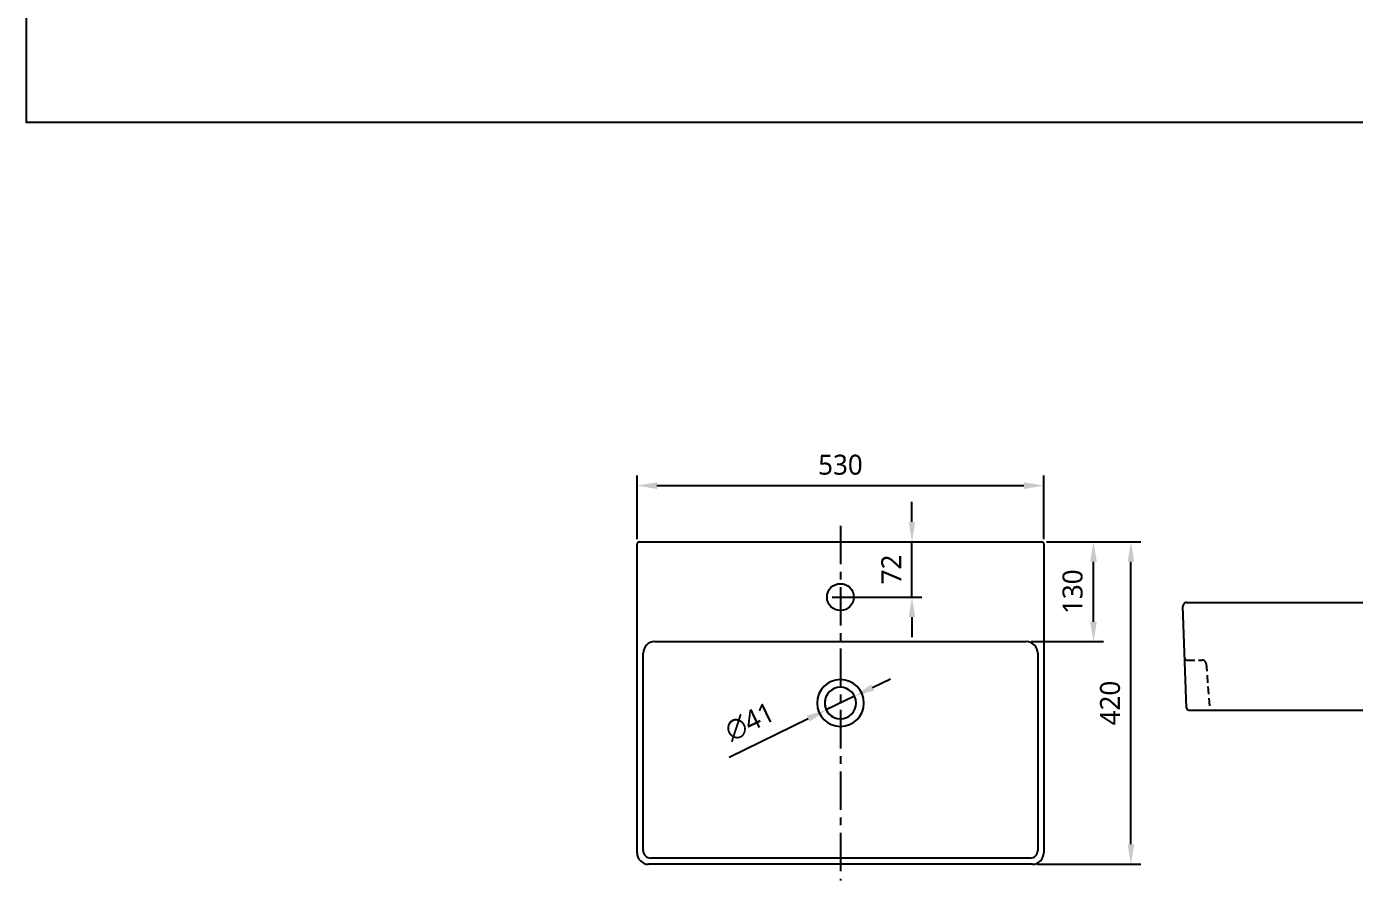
# Model space of a CAD drawing. Extents: x 7158 to 10258, y -5665 to -2578.
# Drawn here: x 7158 to 8888, y -5665 to -4553 of the extents above; entities that cross this region are included whole.
import ezdxf

# ---------------------------------------------------------------- set-up
doc = ezdxf.new("R2010")
doc.units = 0
doc.header["$LTSCALE"] = 20
doc.header["$MEASUREMENT"] = 0
doc.linetypes.add('CENTER', pattern=[2, 1.25, -0.25, 0.25, -0.25])
doc.linetypes.add('HIDDEN', pattern=[0.375, 0.25, -0.125])
doc.layers.get('0').update_dxf_attribs({"linetype": 'CONTINUOUS'})
doc.layers.get('DEFPOINTS').update_dxf_attribs({"linetype": 'CONTINUOUS'})
for name, color, linetype in [('1', 1, 'CONTINUOUS'), ('2', 2, 'HIDDEN'), ('3', 3, 'CONTINUOUS'), ('5', 5, 'CONTINUOUS'), ('CENTER', 2, 'CENTER')]:
    doc.layers.add(name, color=color, linetype=linetype)
doc.styles.get("Standard").update_dxf_attribs({"font": 'NanumGothic.ttf'})
doc.dimstyles.get("Standard").update_dxf_attribs({"dimtxt": 2.5, "dimasz": 2, "dimexe": 2, "dimexo": 1, "dimgap": 1.5, "dimtad": 1, "dimdec": 0, "dimlfac": 10, "dimrnd": 0.5, "dimzin": 0, "dimdsep": 46, "dimtxsty": 'Standard', "dimcen": 0, "dimclrt": 2, "dimadec": 0, "dimazin": 0, "dimtfac": 1, "dimtdec": 0, "dimtmove": 0, "dimatfit": 3, "dimfxl": 1, "dimtolj": 1, "dimtzin": 0, "dimarcsym": 0})

# ---------------------------------------------------------------- blocks, each defined once
blk = doc.blocks.new('*D82')
at = {"layer": '1', "color": 3, "lineweight": -2, "transparency": 16777216}
for p, q in [((8490.2, -5223.9), (8610.1, -5223.9)), ((8597.1, -5617.9), (8597.1, -5249.9)), ((8475.2, -5643.9), (8610.1, -5643.9))]:
    blk.add_line(p, q, dxfattribs=at)
at = {"layer": '1', "color": 3, "transparency": 16777216}
for points in [[(8592.8, -5249.9), (8601.4, -5249.9), (8597.1, -5223.9)], [(8592.8, -5617.9), (8601.4, -5617.9), (8597.1, -5643.9)]]:
    blk.add_solid(points, dxfattribs=at)
at = {"layer": 'DEFPOINTS', "color": 0, "transparency": 16777216}
for p in [(8483.7, -5223.9), (8597.1, -5223.9), (8468.7, -5643.9)]:
    blk.add_point(p, dxfattribs=at)
at = {"layer": '1', "color": 2, "transparency": 16777216, "insert": (8570, -5433.9), "char_height": 26, "attachment_point": 5, "rotation": 90}
blk.add_mtext('\\A1;420', dxfattribs=at)
blk = doc.blocks.new('*D74')
at = {"layer": '1', "color": 3, "lineweight": -2, "transparency": 16777216}
for p, q in [((7953.7, -5220.4), (7953.7, -5137.7)), ((8483.7, -5220.4), (8483.7, -5137.7)), ((7979.7, -5150.7), (8457.7, -5150.7))]:
    blk.add_line(p, q, dxfattribs=at)
at = {"layer": '1', "color": 3, "transparency": 16777216}
for points in [[(7979.7, -5146.4), (7979.7, -5155.1), (7953.7, -5150.7)], [(8457.7, -5146.4), (8457.7, -5155.1), (8483.7, -5150.7)]]:
    blk.add_solid(points, dxfattribs=at)
at = {"layer": 'DEFPOINTS', "color": 0, "transparency": 16777216}
for p in [(8483.7, -5150.7), (7953.7, -5226.9), (8483.7, -5226.9)]:
    blk.add_point(p, dxfattribs=at)
at = {"layer": '1', "color": 2, "transparency": 16777216, "insert": (8218.7, -5123.6), "char_height": 26, "attachment_point": 5}
blk.add_mtext('\\A1;530', dxfattribs=at)
blk = doc.blocks.new('*D75')
at = {"layer": '1', "color": 3, "lineweight": -2, "transparency": 16777216}
for p, q in [((8487.2, -5223.9), (8561.4, -5223.9)), ((8548.4, -5327.9), (8548.4, -5249.9)), ((8467.2, -5353.9), (8561.4, -5353.9))]:
    blk.add_line(p, q, dxfattribs=at)
at = {"layer": '1', "color": 3, "transparency": 16777216}
for points in [[(8544, -5249.9), (8552.7, -5249.9), (8548.4, -5223.9)], [(8544, -5327.9), (8552.7, -5327.9), (8548.4, -5353.9)]]:
    blk.add_solid(points, dxfattribs=at)
at = {"layer": 'DEFPOINTS', "color": 0, "transparency": 16777216}
for p in [(8480.7, -5223.9), (8548.4, -5223.9), (8460.7, -5353.9)]:
    blk.add_point(p, dxfattribs=at)
at = {"layer": '1', "color": 2, "transparency": 16777216, "insert": (8521.2, -5288.9), "char_height": 26, "attachment_point": 5, "rotation": 90}
blk.add_mtext('\\A1;130', dxfattribs=at)
blk = doc.blocks.new('*D76')
at = {"layer": '1', "color": 3, "lineweight": -2, "transparency": 16777216}
for p, q in [((8311.9, -5197.9), (8311.9, -5171.9)), ((8225.2, -5223.9), (8324.9, -5223.9)), ((8311.9, -5295.9), (8311.9, -5223.9)), ((8207.7, -5295.9), (8324.9, -5295.9)), ((8311.9, -5321.9), (8311.9, -5347.9))]:
    blk.add_line(p, q, dxfattribs=at)
at = {"layer": '1', "color": 3, "transparency": 16777216}
for points in [[(8307.6, -5197.9), (8316.2, -5197.9), (8311.9, -5223.9)], [(8307.6, -5321.9), (8316.2, -5321.9), (8311.9, -5295.9)]]:
    blk.add_solid(points, dxfattribs=at)
at = {"layer": 'DEFPOINTS', "color": 0, "transparency": 16777216}
for p in [(8218.7, -5223.9), (8311.9, -5223.9), (8201.2, -5295.9)]:
    blk.add_point(p, dxfattribs=at)
at = {"layer": '1', "color": 2, "transparency": 16777216, "insert": (8284.9, -5259.9), "char_height": 26, "attachment_point": 5, "rotation": 90}
blk.add_mtext('\\A1;72', dxfattribs=at)
blk = doc.blocks.new('*D78')
at = {"layer": '1', "color": 3, "lineweight": -2, "transparency": 16777216}
for p, q in [((8260.5, -5413.6), (8283.9, -5402.3)), ((8237.1, -5425), (8200.2, -5442.9)), ((8073.7, -5504.3), (8176.8, -5454.2))]:
    blk.add_line(p, q, dxfattribs=at)
blk.add_arc((8218.7, -5433.9), 20.5, 169.5519, 251.833, dxfattribs=at)
at = {"layer": '1', "color": 3, "transparency": 16777216}
for points in [[(8258.6, -5409.7), (8262.4, -5417.5), (8237.1, -5425)], [(8175, -5450.3), (8178.7, -5458.1), (8200.2, -5442.9)]]:
    blk.add_solid(points, dxfattribs=at)
at = {"layer": 'DEFPOINTS', "color": 0, "transparency": 16777216}
for p in [(8237.1, -5425), (8200.2, -5442.9)]:
    blk.add_point(p, dxfattribs=at)
at = {"layer": '1', "color": 2, "transparency": 16777216, "insert": (8100.6, -5458.3), "char_height": 26, "attachment_point": 5, "rotation": 25.8858}
blk.add_mtext('\\A1;∅41', dxfattribs=at)

msp = doc.modelspace()

# ---------------------------------------------------------------- linework, layer by layer
at = {"color": 7}
for radius, start, end in [(30.5, 90, 270), (20.5, 90, 270), (30.5, 270, 90), (20.5, 270, 90)]:
    msp.add_arc((8218.7, -5433.9), radius, start, end, dxfattribs=at)
at = {"layer": '2', "ltscale": 2}
for p, q in [((8670.2, -5378), (8690.1, -5378)), ((8695.1, -5382.6), (8699.7, -5443))]:
    msp.add_line(p, q, dxfattribs=at)
for centre, radius, start, end in [((8670.2, -5375), 3, 182.1211, 270), ((8690.1, -5383), 5, 4.3987, 90)]:
    msp.add_arc(centre, radius, start, end, dxfattribs=at)
at = {"layer": '3', "color": 7}
for p, q in [((7956.7, -5223.9), (8480.7, -5223.9)), ((7953.7, -5628.9), (7953.7, -5226.9)), ((8483.7, -5226.9), (8483.7, -5628.9)), ((8664.7, -5308.1), (8664.7, -5308)), ((8669.6, -5440.1), (8664.7, -5308.1)), ((8669.7, -5303), (8929.7, -5303)), ((7976.7, -5353.9), (8460.7, -5353.9)), ((7961.7, -5625.9), (7961.7, -5368.9)), ((8475.7, -5368.9), (8475.7, -5625.9)), ((8672.6, -5443), (8929.7, -5443)), ((8465.7, -5635.9), (7971.7, -5635.9)), ((8468.7, -5643.9), (7968.7, -5643.9))]:
    msp.add_line(p, q, dxfattribs=at)
msp.add_circle((8218.7, -5295.9), 17.5, dxfattribs=at)
for centre, radius, start, end in [((7956.7, -5226.9), 3, 90, 180), ((8480.7, -5226.9), 3, 0, 90), ((8669.7, -5308), 5, 90, 182.1226), ((7976.7, -5368.9), 15, 90, 180), ((8460.7, -5368.9), 15, 0, 90), ((8672.6, -5440), 3, 182.1226, 270), ((7968.7, -5628.9), 15, 180, 270), ((7971.7, -5625.9), 10, 180, 270), ((8465.7, -5625.9), 10, 270, 0), ((8468.7, -5628.9), 15, 270, 0)]:
    msp.add_arc(centre, radius, start, end, dxfattribs=at)
at = {"layer": '5'}
msp.add_lwpolyline([(7158.4, -2577.9), (10258.4, -2577.9), (10258.4, -4677.9), (7158.4, -4677.9)], close=True, dxfattribs=at)
at = {"layer": 'CENTER', "color": 2, "linetype": 'CENTER', "ltscale": 2}
msp.add_line((8218.7, -5202.9), (8218.7, -5664.9), dxfattribs=at)

# ---------------------------------------------------------------- dimensions: what is measured, and where the dimension line sits
at = {"layer": '1'}
dim = msp.add_linear_dim(base=(8483.7, -5150.7), p1=(7953.7, -5226.9), p2=(8483.7, -5226.9), dimstyle='Standard', override={"dimscale": 1.3, "dimtxt": 20, "dimasz": 20, "dimexe": 10, "dimexo": 5, "dimgap": 10, "dimlfac": 1, "dimzin": 8, "dimclrd": 3, "dimclre": 3, "dimfxl": 1.25, "dimarcsym": 1}, dxfattribs=at)
dim.commit()
dim.dimension.update_dxf_attribs({"geometry": '*D74', "text_midpoint": (8218.7, -5123.6)})
for base, p1, p2, picture, middle in [((8311.9, -5223.9), (8201.2, -5295.9), (8218.7, -5223.9), '*D76', (8284.9, -5259.9)), ((8548.4, -5223.9), (8460.7, -5353.9), (8480.7, -5223.9), '*D75', (8521.2, -5288.9))]:
    dim = msp.add_linear_dim(base=base, p1=p1, p2=p2, angle=90, dimstyle='Standard', override={"dimscale": 1.3, "dimtxt": 20, "dimasz": 20, "dimexe": 10, "dimexo": 5, "dimgap": 10, "dimlfac": 1, "dimzin": 8, "dimclrd": 3, "dimclre": 3, "dimfxl": 1.25, "dimarcsym": 1}, dxfattribs=at)
    dim.commit()
    dim.dimension.update_dxf_attribs({"geometry": picture, "text_midpoint": middle})
at = {"layer": '1', "color": 7}
dim = msp.add_linear_dim(base=(8597.1, -5223.9), p1=(8468.7, -5643.9), p2=(8483.7, -5223.9), angle=270, dimstyle='Standard', override={"dimscale": 1.3, "dimtxt": 20, "dimasz": 20, "dimexe": 10, "dimexo": 5, "dimgap": 10, "dimlfac": 1, "dimzin": 8, "dimclrd": 3, "dimclre": 3, "dimfxl": 1.25, "dimarcsym": 1}, dxfattribs=at)
dim.commit()
dim.dimension.update_dxf_attribs({"geometry": '*D82', "text_midpoint": (8570, -5433.9)})
at = {"layer": '1'}
dim = msp.add_diameter_dim_2p(p1=(8237.1, -5425), p2=(8200.2, -5442.9), dimstyle='Standard', override={"dimscale": 1.3, "dimtxt": 20, "dimasz": 20, "dimexe": 10, "dimexo": 5, "dimgap": 10, "dimlfac": 1, "dimzin": 8, "dimclrd": 3, "dimclre": 3, "dimfxl": 1.25, "dimarcsym": 1}, dxfattribs=at)
dim.commit()
dim.dimension.update_dxf_attribs({"geometry": '*D78', "text_midpoint": (8100.6, -5458.3)})

doc.saveas('drawing.dxf')
